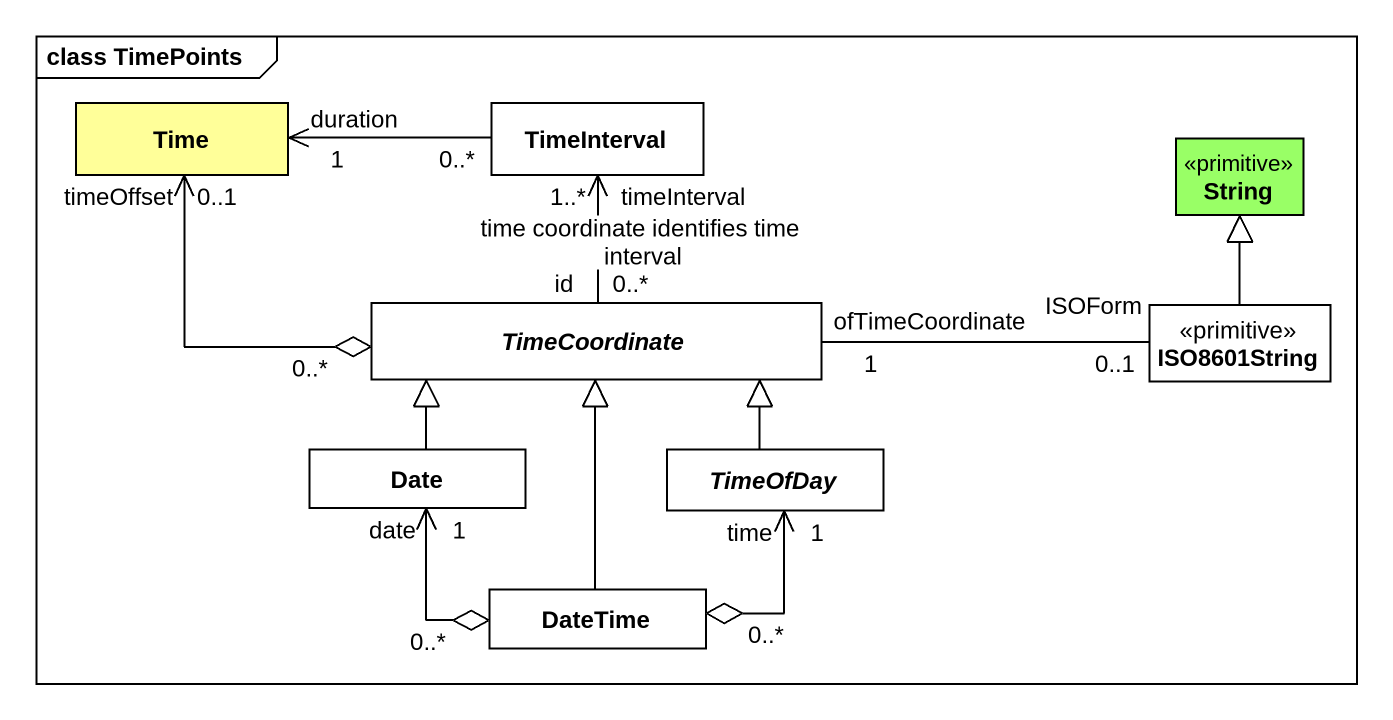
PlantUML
@startuml
mainframe class TimePoints
hide circle
hide empty members
class Time #FFFF99
class TimeInterval
class String <<primitive>> #99FF66
abstract class TimeCoordinate
class ISO8601String <<primitive>>
class Date
abstract class TimeOfDay
class DateTime
Time "timeOffset\n0..1" <-right-o "0..*" TimeCoordinate
TimeInterval "0..*" -left-> "1\nduration" Time
TimeInterval "timeInterval\n1..*" <-- "id\n0..*" TimeCoordinate : time coordinate identifies time interval
ISO8601String -up-|> String
ISO8601String "ISOForm\n0..1" -left- "1\nofTimeCoordinate" TimeCoordinate
Date -up-|> TimeCoordinate
TimeOfDay -up-|> TimeCoordinate
DateTime -up-|> TimeCoordinate
DateTime "0..*" o-up-> "date\n1" Date
DateTime "0..*" o-up-> "time\n1" TimeOfDay
@enduml
